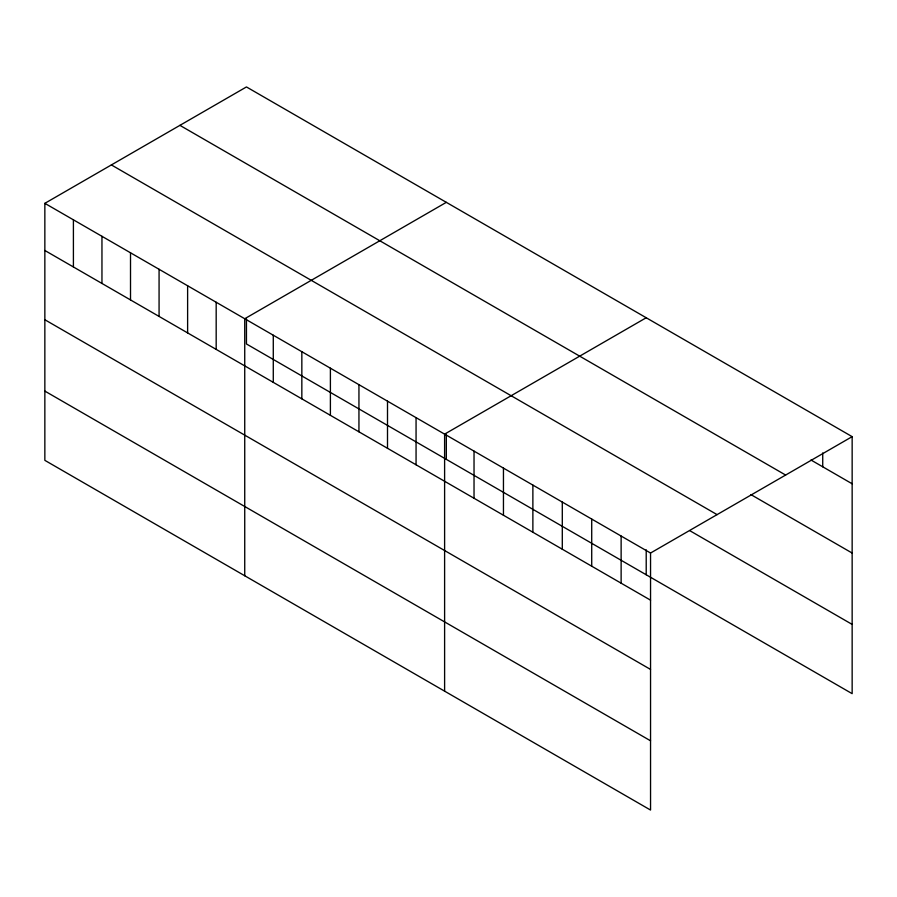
<?xml version="1.0" encoding="UTF-8"?>
<svg xmlns="http://www.w3.org/2000/svg" width="897" height="897" viewBox="0 0 897 897"><rect width="100%" height="100%" fill="white"/><g stroke="black" fill="none" stroke-linecap="round" stroke-linejoin="round"><path stroke-width="1.35" d="M852.15 436.648L650.549 553.034L650.549 810.058L44.85 460.352L44.85 203.339L246.451 86.942L852.15 436.648L852.15 693.661L246.451 343.966L246.451 319.029M446.325 202.341L244.735 318.738L244.735 575.762M646.21 317.751L444.609 434.137L444.609 691.161M810.966 460.004L852.15 483.786M179.916 125.356L785.626 475.051M750.946 494.617L852.15 553.045M111.374 164.925L717.084 514.631M689.748 530.643L852.15 624.402M44.85 203.339L650.549 553.034M44.85 250.476L650.549 600.171M44.85 319.736L650.549 669.431M44.85 391.092L650.549 740.799M822.728 452.94L822.728 466.799M646.21 549.827L646.21 574.764M621.128 536.047L621.128 583.196M591.717 519.06L591.717 566.209M562.296 502.073L562.296 549.222M532.874 485.098L532.874 532.235M503.452 468.111L503.452 515.248M474.031 451.124L474.031 498.261M446.325 434.428L446.325 459.365M416.062 417.654L416.062 464.792M387.504 401.161L387.504 448.309M358.946 384.678L358.946 431.816M330.399 368.196L330.399 415.333M301.841 351.714L301.841 398.851M273.282 335.22L273.282 382.369M216.177 302.255L216.177 349.393M187.619 285.762L187.619 332.91M159.072 269.279L159.072 316.417M130.514 252.797L130.514 299.934M101.955 236.303L101.955 283.452M73.408 219.821L73.408 266.958"/></g></svg>
